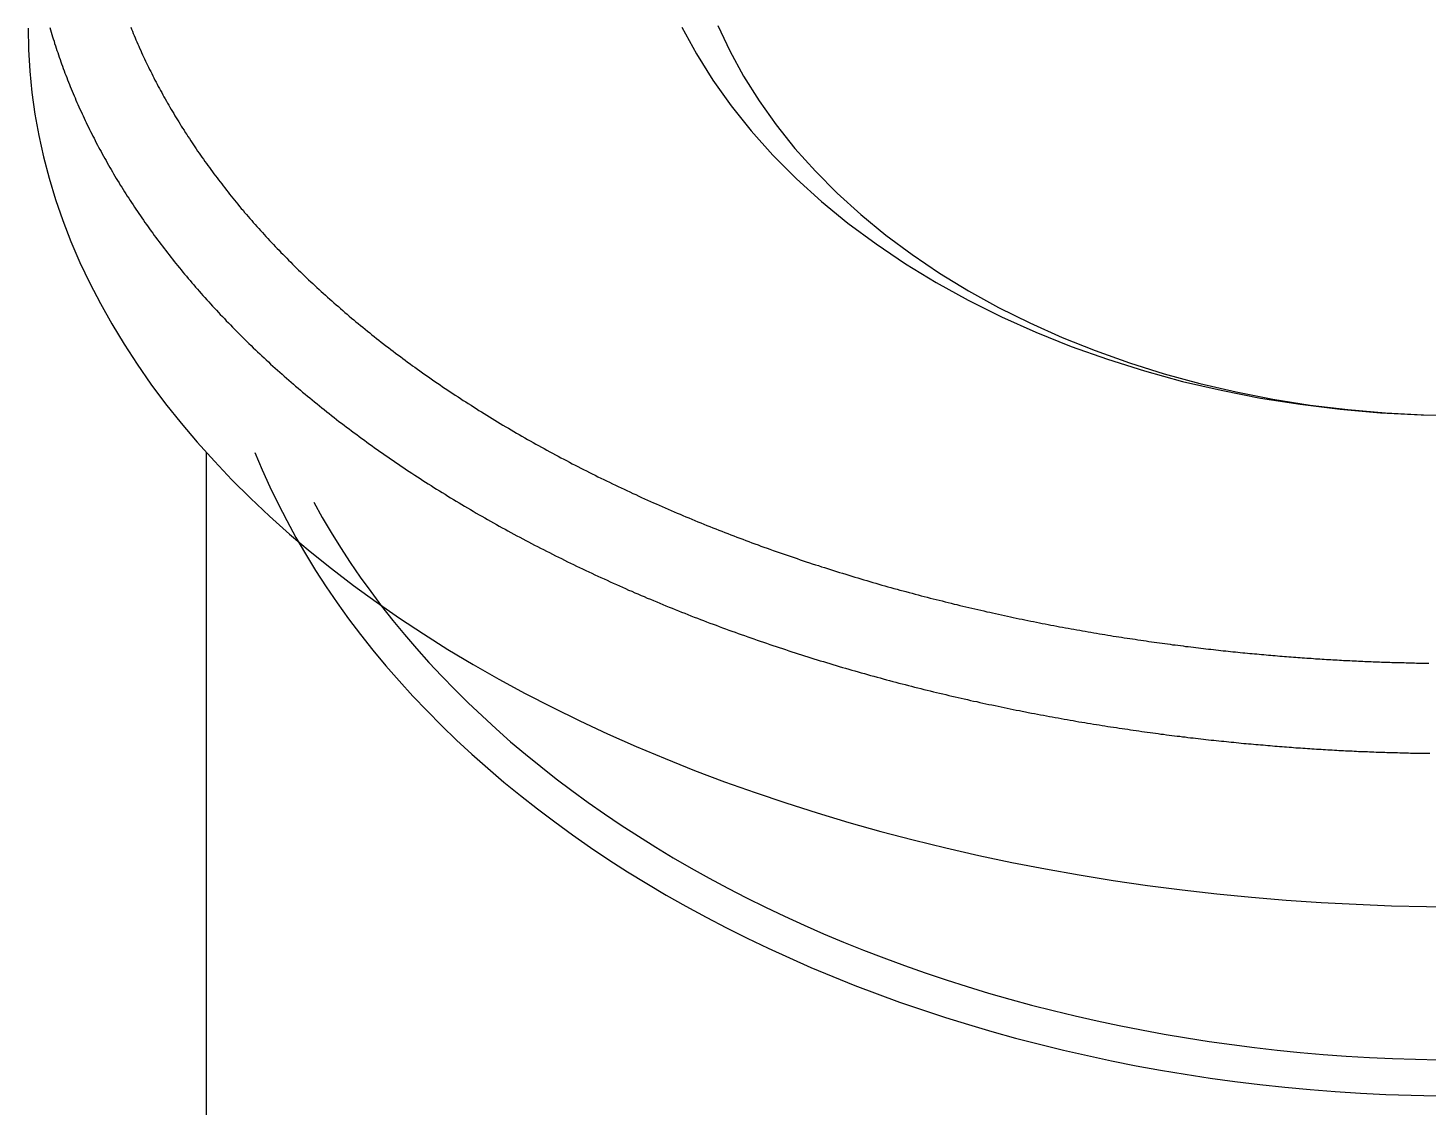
# Model space of a CAD drawing. Extents: x -9.8 to 79.6, y -19.1 to 54.9.
# Drawn here: x 55.15 to 66.13, y 36.34 to 44.81 of the extents above; entities that cross this region are included whole.
import ezdxf

# ---------------------------------------------------------------- set-up
doc = ezdxf.new("R2010")
doc.units = 0
doc.layers.get('0').update_dxf_attribs({"linetype": 'CONTINUOUS'})

msp = doc.modelspace()

# ---------------------------------------------------------------- linework, layer by layer
at = {"color": 7, "linetype": 'CONTINUOUS'}
msp.add_line((56.549, 31.141), (56.549, 41.482), dxfattribs=at)
at = {"color": 7}
for points in [[(55.955, 44.821, 0), (55.961, 44.804, 0), (55.968, 44.788, 0), (55.975, 44.771, 0), (55.982, 44.754, 0), (55.989, 44.737, 0), (55.996, 44.721, 0), (56.003, 44.704, 0), (56.011, 44.687, 0), (56.018, 44.671, 0), (56.025, 44.654, 0), (56.033, 44.638, 0), (56.04, 44.621, 0), (56.048, 44.604, 0), (56.056, 44.588, 0), (56.063, 44.571, 0), (56.071, 44.554, 0), (56.079, 44.538, 0), (56.087, 44.521, 0), (56.095, 44.505, 0), (56.103, 44.488, 0), (56.112, 44.471, 0), (56.12, 44.455, 0), (56.128, 44.438, 0), (56.137, 44.422, 0), (56.145, 44.405, 0), (56.154, 44.389, 0), (56.163, 44.372, 0), (56.171, 44.355, 0), (56.18, 44.339, 0), (56.189, 44.322, 0), (56.198, 44.306, 0), (56.207, 44.289, 0), (56.216, 44.273, 0), (56.225, 44.257, 0), (56.235, 44.24, 0), (56.244, 44.224, 0), (56.254, 44.207, 0), (56.263, 44.191, 0), (56.273, 44.174, 0), (56.282, 44.158, 0), (56.292, 44.142, 0), (56.302, 44.125, 0), (56.312, 44.109, 0), (56.322, 44.092, 0), (56.332, 44.076, 0), (56.342, 44.06, 0), (56.352, 44.043, 0), (56.362, 44.027, 0), (56.373, 44.011, 0), (56.383, 43.994, 0), (56.394, 43.978, 0), (56.404, 43.962, 0), (56.415, 43.945, 0), (56.426, 43.929, 0), (56.436, 43.913, 0), (56.447, 43.897, 0), (56.458, 43.88, 0), (56.469, 43.864, 0), (56.48, 43.848, 0), (56.492, 43.832, 0), (56.503, 43.815, 0), (56.514, 43.799, 0), (56.526, 43.783, 0), (56.537, 43.767, 0), (56.549, 43.751, 0), (56.56, 43.735, 0), (56.572, 43.718, 0), (56.584, 43.702, 0), (56.596, 43.686, 0), (56.608, 43.67, 0), (56.62, 43.654, 0), (56.632, 43.638, 0), (56.644, 43.622, 0), (56.656, 43.606, 0), (56.669, 43.59, 0), (56.681, 43.574, 0), (56.693, 43.558, 0), (56.706, 43.542, 0), (56.719, 43.526, 0), (56.731, 43.51, 0), (56.744, 43.494, 0), (56.757, 43.478, 0), (56.77, 43.462, 0), (56.783, 43.446, 0), (56.796, 43.43, 0), (56.809, 43.414, 0), (56.822, 43.398, 0), (56.836, 43.383, 0), (56.849, 43.367, 0), (56.863, 43.351, 0), (56.876, 43.335, 0), (56.89, 43.319, 0), (56.904, 43.304, 0), (56.917, 43.288, 0), (56.931, 43.272, 0), (56.945, 43.256, 0), (56.959, 43.241, 0), (56.974, 43.225, 0), (56.988, 43.209, 0), (57.002, 43.194, 0), (57.016, 43.178, 0), (57.031, 43.162, 0), (57.045, 43.147, 0), (57.06, 43.131, 0), (57.075, 43.115, 0), (57.089, 43.1, 0), (57.104, 43.084, 0), (57.119, 43.069, 0), (57.134, 43.053, 0), (57.149, 43.038, 0), (57.164, 43.022, 0), (57.179, 43.007, 0), (57.194, 42.991, 0), (57.21, 42.976, 0), (57.225, 42.961, 0), (57.241, 42.945, 0), (57.256, 42.93, 0), (57.272, 42.914, 0), (57.288, 42.899, 0), (57.303, 42.884, 0), (57.319, 42.868, 0), (57.335, 42.853, 0), (57.351, 42.838, 0), (57.367, 42.823, 0), (57.384, 42.808, 0), (57.4, 42.792, 0), (57.416, 42.777, 0), (57.433, 42.762, 0), (57.449, 42.747, 0), (57.466, 42.732, 0), (57.482, 42.717, 0), (57.499, 42.702, 0), (57.516, 42.687, 0), (57.532, 42.672, 0), (57.549, 42.657, 0), (57.566, 42.642, 0), (57.584, 42.627, 0), (57.601, 42.612, 0), (57.618, 42.597, 0), (57.635, 42.582, 0), (57.652, 42.568, 0), (57.67, 42.553, 0), (57.687, 42.538, 0), (57.705, 42.523, 0), (57.722, 42.509, 0), (57.74, 42.494, 0), (57.758, 42.479, 0), (57.776, 42.465, 0), (57.794, 42.45, 0), (57.812, 42.435, 0), (57.83, 42.421, 0), (57.848, 42.406, 0), (57.866, 42.392, 0), (57.884, 42.377, 0), (57.903, 42.363, 0), (57.921, 42.349, 0), (57.94, 42.334, 0), (57.958, 42.32, 0), (57.977, 42.306, 0), (57.995, 42.291, 0), (58.014, 42.277, 0), (58.033, 42.263, 0), (58.052, 42.249, 0), (58.071, 42.235, 0), (58.09, 42.221, 0), (58.109, 42.206, 0), (58.128, 42.192, 0), (58.147, 42.178, 0), (58.166, 42.164, 0), (58.185, 42.151, 0), (58.205, 42.137, 0), (58.224, 42.123, 0), (58.244, 42.109, 0), (58.263, 42.095, 0), (58.283, 42.081, 0), (58.302, 42.068, 0), (58.322, 42.054, 0), (58.342, 42.04, 0), (58.362, 42.027, 0), (58.382, 42.013, 0), (58.402, 41.999, 0), (58.422, 41.986, 0), (58.442, 41.972, 0), (58.462, 41.959, 0), (58.482, 41.946, 0), (58.502, 41.932, 0), (58.523, 41.919, 0), (58.543, 41.906, 0), (58.563, 41.892, 0), (58.584, 41.879, 0), (58.604, 41.866, 0), (58.625, 41.853, 0), (58.645, 41.84, 0), (58.666, 41.827, 0), (58.687, 41.813, 0), (58.708, 41.801, 0), (58.728, 41.788, 0), (58.749, 41.775, 0), (58.77, 41.762, 0), (58.791, 41.749, 0), (58.812, 41.736, 0), (58.833, 41.724, 0), (58.854, 41.711, 0), (58.876, 41.698, 0), (58.897, 41.685, 0), (58.918, 41.673, 0), (58.939, 41.66, 0), (58.961, 41.648, 0), (58.982, 41.635, 0), (59.004, 41.623, 0), (59.025, 41.611, 0), (59.047, 41.598, 0), (59.068, 41.586, 0), (59.09, 41.574, 0), (59.112, 41.562, 0), (59.133, 41.549, 0), (59.155, 41.537, 0), (59.177, 41.525, 0), (59.199, 41.513, 0), (59.221, 41.501, 0), (59.243, 41.489, 0), (59.265, 41.477, 0), (59.287, 41.465, 0), (59.309, 41.454, 0), (59.331, 41.442, 0), (59.353, 41.43, 0), (59.375, 41.419, 0), (59.397, 41.407, 0), (59.42, 41.395, 0), (59.442, 41.384, 0), (59.464, 41.372, 0), (59.486, 41.361, 0), (59.509, 41.349, 0), (59.531, 41.338, 0), (59.554, 41.327, 0), (59.576, 41.315, 0), (59.599, 41.304, 0), (59.621, 41.293, 0), (59.644, 41.282, 0), (59.667, 41.271, 0), (59.689, 41.26, 0), (59.712, 41.249, 0), (59.735, 41.238, 0), (59.758, 41.227, 0), (59.78, 41.216, 0), (59.803, 41.205, 0), (59.826, 41.194, 0), (59.849, 41.184, 0), (59.872, 41.173, 0), (59.895, 41.162, 0), (59.918, 41.152, 0), (59.941, 41.141, 0), (59.964, 41.131, 0), (59.987, 41.12, 0), (60.01, 41.11, 0), (60.033, 41.099, 0), (60.056, 41.089, 0), (60.079, 41.079, 0), (60.102, 41.069, 0), (60.125, 41.058, 0), (60.149, 41.048, 0), (60.172, 41.038, 0), (60.195, 41.028, 0), (60.218, 41.018, 0), (60.242, 41.008, 0), (60.265, 40.998, 0), (60.288, 40.989, 0), (60.312, 40.979, 0), (60.335, 40.969, 0), (60.358, 40.959, 0), (60.382, 40.95, 0), (60.405, 40.94, 0), (60.429, 40.93, 0), (60.452, 40.921, 0), (60.476, 40.911, 0), (60.499, 40.902, 0), (60.523, 40.893, 0), (60.546, 40.883, 0), (60.57, 40.874, 0), (60.593, 40.865, 0), (60.617, 40.856, 0), (60.64, 40.847, 0), (60.664, 40.837, 0), (60.687, 40.828, 0), (60.711, 40.819, 0), (60.735, 40.811, 0), (60.758, 40.802, 0), (60.782, 40.793, 0), (60.806, 40.784, 0), (60.829, 40.775, 0), (60.853, 40.767, 0), (60.877, 40.758, 0), (60.9, 40.749, 0), (60.924, 40.741, 0), (60.948, 40.732, 0), (60.971, 40.724, 0), (60.995, 40.715, 0), (61.019, 40.707, 0), (61.042, 40.699, 0), (61.066, 40.69, 0), (61.09, 40.682, 0), (61.114, 40.674, 0), (61.137, 40.666, 0), (61.161, 40.658, 0), (61.185, 40.65, 0), (61.209, 40.642, 0), (61.232, 40.634, 0), (61.256, 40.626, 0), (61.28, 40.618, 0), (61.303, 40.61, 0), (61.327, 40.602, 0), (61.351, 40.595, 0), (61.375, 40.587, 0), (61.398, 40.58, 0), (61.422, 40.572, 0), (61.446, 40.564, 0), (61.47, 40.557, 0), (61.493, 40.549, 0), (61.517, 40.542, 0), (61.541, 40.535, 0), (61.565, 40.527, 0), (61.589, 40.52, 0), (61.612, 40.513, 0), (61.636, 40.506, 0), (61.66, 40.499, 0), (61.683, 40.492, 0), (61.707, 40.484, 0), (61.731, 40.478, 0), (61.755, 40.471, 0), (61.778, 40.464, 0), (61.802, 40.457, 0), (61.825, 40.45, 0), (61.849, 40.443, 0), (61.873, 40.437, 0), (61.897, 40.43, 0), (61.92, 40.423, 0), (61.944, 40.417, 0), (61.968, 40.41, 0), (61.991, 40.404, 0), (62.015, 40.397, 0), (62.038, 40.391, 0), (62.062, 40.385, 0), (62.086, 40.378, 0), (62.109, 40.372, 0), (62.133, 40.366, 0), (62.157, 40.359, 0), (62.18, 40.353, 0), (62.204, 40.347, 0), (62.227, 40.341, 0), (62.251, 40.335, 0), (62.274, 40.329, 0), (62.298, 40.323, 0), (62.321, 40.318, 0), (62.345, 40.312, 0), (62.368, 40.306, 0), (62.392, 40.3, 0), (62.415, 40.294, 0), (62.438, 40.289, 0), (62.462, 40.283, 0), (62.485, 40.278, 0), (62.509, 40.272, 0), (62.532, 40.266, 0), (62.555, 40.261, 0), (62.579, 40.256, 0), (62.602, 40.25, 0), (62.625, 40.245, 0), (62.648, 40.24, 0), (62.672, 40.234, 0), (62.695, 40.229, 0), (62.718, 40.224, 0), (62.741, 40.219, 0), (62.764, 40.214, 0), (62.788, 40.209, 0), (62.811, 40.204, 0), (62.834, 40.199, 0), (62.857, 40.194, 0), (62.88, 40.189, 0), (62.903, 40.184, 0), (62.926, 40.179, 0), (62.949, 40.175, 0), (62.971, 40.17, 0), (62.994, 40.165, 0), (63.017, 40.16, 0), (63.04, 40.156, 0), (63.063, 40.151, 0), (63.086, 40.147, 0), (63.108, 40.142, 0), (63.131, 40.138, 0), (63.154, 40.134, 0), (63.176, 40.129, 0), (63.199, 40.125, 0), (63.221, 40.121, 0), (63.244, 40.116, 0), (63.266, 40.112, 0), (63.289, 40.108, 0), (63.311, 40.104, 0), (63.334, 40.1, 0), (63.356, 40.096, 0), (63.378, 40.092, 0), (63.401, 40.088, 0), (63.423, 40.084, 0), (63.445, 40.08, 0), (63.467, 40.076, 0), (63.489, 40.072, 0), (63.511, 40.069, 0), (63.533, 40.065, 0), (63.556, 40.061, 0), (63.577, 40.058, 0), (63.599, 40.054, 0), (63.621, 40.05, 0), (63.643, 40.047, 0), (63.665, 40.043, 0), (63.687, 40.04, 0), (63.708, 40.036, 0), (63.73, 40.033, 0), (63.751, 40.03, 0), (63.773, 40.026, 0), (63.794, 40.023, 0), (63.816, 40.02, 0), (63.837, 40.017, 0), (63.858, 40.014, 0), (63.88, 40.01, 0), (63.901, 40.007, 0), (63.922, 40.004, 0), (63.943, 40.001, 0), (63.964, 39.998, 0), (63.985, 39.995, 0), (64.006, 39.992, 0), (64.027, 39.989, 0), (64.048, 39.987, 0), (64.069, 39.984, 0), (64.089, 39.981, 0), (64.11, 39.978, 0), (64.13, 39.975, 0), (64.151, 39.973, 0), (64.171, 39.97, 0), (64.192, 39.968, 0), (64.212, 39.965, 0), (64.232, 39.962, 0), (64.253, 39.96, 0), (64.273, 39.957, 0), (64.293, 39.955, 0), (64.313, 39.953, 0), (64.333, 39.95, 0), (64.353, 39.948, 0), (64.372, 39.946, 0), (64.392, 39.943, 0), (64.412, 39.941, 0), (64.431, 39.939, 0), (64.451, 39.937, 0), (64.47, 39.934, 0), (64.49, 39.932, 0), (64.509, 39.93, 0), (64.528, 39.928, 0), (64.547, 39.926, 0), (64.566, 39.924, 0), (64.585, 39.922, 0), (64.604, 39.92, 0), (64.623, 39.918, 0), (64.642, 39.916, 0), (64.661, 39.914, 0), (64.68, 39.912, 0), (64.698, 39.91, 0), (64.717, 39.909, 0), (64.736, 39.907, 0), (64.754, 39.905, 0), (64.773, 39.903, 0), (64.791, 39.902, 0), (64.809, 39.9, 0), (64.828, 39.898, 0), (64.846, 39.897, 0), (64.864, 39.895, 0), (64.882, 39.894, 0), (64.9, 39.892, 0), (64.918, 39.891, 0), (64.936, 39.889, 0), (64.954, 39.888, 0), (64.972, 39.886, 0), (64.99, 39.885, 0), (65.008, 39.883, 0), (65.025, 39.882, 0), (65.043, 39.88, 0), (65.061, 39.879, 0), (65.078, 39.878, 0), (65.096, 39.876, 0), (65.113, 39.875, 0), (65.131, 39.874, 0), (65.148, 39.873, 0), (65.166, 39.871, 0), (65.183, 39.87, 0), (65.2, 39.869, 0), (65.218, 39.868, 0), (65.235, 39.867, 0), (65.252, 39.865, 0), (65.269, 39.864, 0), (65.286, 39.863, 0), (65.303, 39.862, 0), (65.32, 39.861, 0), (65.337, 39.86, 0), (65.354, 39.859, 0), (65.371, 39.858, 0), (65.388, 39.857, 0), (65.405, 39.856, 0), (65.422, 39.855, 0), (65.439, 39.854, 0), (65.455, 39.853, 0), (65.472, 39.852, 0), (65.489, 39.851, 0), (65.505, 39.85, 0), (65.522, 39.85, 0), (65.539, 39.849, 0), (65.555, 39.848, 0), (65.572, 39.847, 0), (65.588, 39.846, 0), (65.605, 39.846, 0), (65.622, 39.845, 0), (65.638, 39.844, 0), (65.654, 39.843, 0), (65.671, 39.843, 0), (65.687, 39.842, 0), (65.704, 39.841, 0), (65.72, 39.841, 0), (65.737, 39.84, 0), (65.753, 39.84, 0), (65.769, 39.839, 0), (65.785, 39.838, 0), (65.802, 39.838, 0), (65.818, 39.837, 0), (65.834, 39.837, 0), (65.85, 39.836, 0), (65.867, 39.836, 0), (65.883, 39.835, 0), (65.899, 39.835, 0), (65.915, 39.834, 0), (65.931, 39.834, 0), (65.948, 39.834, 0), (65.964, 39.833, 0), (65.98, 39.833, 0), (65.996, 39.832, 0), (66.012, 39.832, 0), (66.028, 39.832, 0), (66.045, 39.831, 0), (66.061, 39.831, 0), (66.077, 39.831, 0), (66.093, 39.831, 0), (66.109, 39.83, 0), (66.125, 39.83, 0), (66.141, 39.83, 0)], [(55.32, 44.816, 0), (55.326, 44.798, 0), (55.331, 44.78, 0), (55.336, 44.763, 0), (55.342, 44.745, 0), (55.347, 44.727, 0), (55.353, 44.709, 0), (55.358, 44.691, 0), (55.364, 44.673, 0), (55.37, 44.656, 0), (55.376, 44.638, 0), (55.382, 44.62, 0), (55.388, 44.602, 0), (55.394, 44.584, 0), (55.4, 44.566, 0), (55.407, 44.549, 0), (55.413, 44.531, 0), (55.419, 44.513, 0), (55.426, 44.495, 0), (55.432, 44.477, 0), (55.439, 44.46, 0), (55.446, 44.442, 0), (55.453, 44.424, 0), (55.459, 44.407, 0), (55.467, 44.389, 0), (55.474, 44.371, 0), (55.481, 44.353, 0), (55.488, 44.336, 0), (55.495, 44.318, 0), (55.503, 44.3, 0), (55.51, 44.282, 0), (55.518, 44.265, 0), (55.525, 44.247, 0), (55.533, 44.229, 0), (55.541, 44.212, 0), (55.549, 44.194, 0), (55.556, 44.176, 0), (55.565, 44.159, 0), (55.573, 44.141, 0), (55.581, 44.123, 0), (55.589, 44.106, 0), (55.597, 44.088, 0), (55.606, 44.071, 0), (55.614, 44.053, 0), (55.623, 44.035, 0), (55.632, 44.018, 0), (55.64, 44, 0), (55.649, 43.983, 0), (55.658, 43.965, 0), (55.667, 43.948, 0), (55.676, 43.93, 0), (55.685, 43.913, 0), (55.694, 43.895, 0), (55.703, 43.877, 0), (55.713, 43.86, 0), (55.722, 43.843, 0), (55.732, 43.825, 0), (55.741, 43.807, 0), (55.751, 43.79, 0), (55.761, 43.773, 0), (55.771, 43.755, 0), (55.781, 43.738, 0), (55.791, 43.72, 0), (55.801, 43.703, 0), (55.811, 43.685, 0), (55.821, 43.668, 0), (55.831, 43.651, 0), (55.842, 43.633, 0), (55.852, 43.616, 0), (55.863, 43.599, 0), (55.873, 43.581, 0), (55.884, 43.564, 0), (55.895, 43.547, 0), (55.906, 43.529, 0), (55.917, 43.512, 0), (55.928, 43.495, 0), (55.939, 43.477, 0), (55.95, 43.46, 0), (55.961, 43.443, 0), (55.973, 43.426, 0), (55.984, 43.408, 0), (55.996, 43.391, 0), (56.007, 43.374, 0), (56.019, 43.357, 0), (56.031, 43.34, 0), (56.042, 43.323, 0), (56.054, 43.306, 0), (56.066, 43.288, 0), (56.078, 43.271, 0), (56.091, 43.254, 0), (56.103, 43.237, 0), (56.115, 43.22, 0), (56.128, 43.203, 0), (56.14, 43.186, 0), (56.153, 43.169, 0), (56.165, 43.152, 0), (56.178, 43.135, 0), (56.191, 43.118, 0), (56.204, 43.101, 0), (56.217, 43.084, 0), (56.23, 43.067, 0), (56.243, 43.05, 0), (56.256, 43.033, 0), (56.269, 43.016, 0), (56.283, 42.999, 0), (56.296, 42.982, 0), (56.309, 42.965, 0), (56.323, 42.949, 0), (56.337, 42.932, 0), (56.351, 42.915, 0), (56.364, 42.898, 0), (56.378, 42.882, 0), (56.392, 42.865, 0), (56.406, 42.848, 0), (56.421, 42.831, 0), (56.435, 42.815, 0), (56.449, 42.798, 0), (56.464, 42.781, 0), (56.478, 42.764, 0), (56.493, 42.748, 0), (56.507, 42.731, 0), (56.522, 42.715, 0), (56.537, 42.698, 0), (56.552, 42.681, 0), (56.567, 42.665, 0), (56.582, 42.648, 0), (56.597, 42.632, 0), (56.612, 42.615, 0), (56.628, 42.599, 0), (56.643, 42.582, 0), (56.658, 42.566, 0), (56.674, 42.549, 0), (56.69, 42.533, 0), (56.705, 42.517, 0), (56.721, 42.5, 0), (56.737, 42.484, 0), (56.753, 42.467, 0), (56.769, 42.451, 0), (56.785, 42.435, 0), (56.801, 42.419, 0), (56.818, 42.402, 0), (56.834, 42.386, 0), (56.85, 42.37, 0), (56.867, 42.354, 0), (56.883, 42.337, 0), (56.9, 42.321, 0), (56.917, 42.305, 0), (56.934, 42.289, 0), (56.951, 42.273, 0), (56.968, 42.257, 0), (56.985, 42.241, 0), (57.002, 42.225, 0), (57.019, 42.209, 0), (57.036, 42.193, 0), (57.053, 42.177, 0), (57.071, 42.161, 0), (57.089, 42.145, 0), (57.106, 42.13, 0), (57.124, 42.114, 0), (57.142, 42.098, 0), (57.159, 42.082, 0), (57.177, 42.066, 0), (57.195, 42.051, 0), (57.213, 42.035, 0), (57.231, 42.019, 0), (57.249, 42.004, 0), (57.268, 41.988, 0), (57.286, 41.973, 0), (57.304, 41.957, 0), (57.323, 41.941, 0), (57.342, 41.926, 0), (57.36, 41.911, 0), (57.379, 41.895, 0), (57.398, 41.88, 0), (57.417, 41.864, 0), (57.435, 41.849, 0), (57.455, 41.834, 0), (57.474, 41.819, 0), (57.493, 41.803, 0), (57.512, 41.788, 0), (57.531, 41.773, 0), (57.55, 41.758, 0), (57.57, 41.743, 0), (57.589, 41.727, 0), (57.609, 41.712, 0), (57.629, 41.697, 0), (57.648, 41.682, 0), (57.668, 41.668, 0), (57.688, 41.653, 0), (57.708, 41.638, 0), (57.728, 41.623, 0), (57.748, 41.608, 0), (57.768, 41.593, 0), (57.788, 41.579, 0), (57.808, 41.564, 0), (57.828, 41.549, 0), (57.849, 41.535, 0), (57.869, 41.52, 0), (57.89, 41.506, 0), (57.91, 41.491, 0), (57.931, 41.477, 0), (57.952, 41.462, 0), (57.972, 41.448, 0), (57.993, 41.433, 0), (58.014, 41.419, 0), (58.035, 41.405, 0), (58.056, 41.391, 0), (58.077, 41.376, 0), (58.098, 41.362, 0), (58.119, 41.348, 0), (58.14, 41.334, 0), (58.161, 41.32, 0), (58.183, 41.306, 0), (58.204, 41.292, 0), (58.225, 41.278, 0), (58.247, 41.264, 0), (58.268, 41.25, 0), (58.29, 41.237, 0), (58.312, 41.223, 0), (58.333, 41.209, 0), (58.355, 41.195, 0), (58.377, 41.182, 0), (58.399, 41.168, 0), (58.421, 41.155, 0), (58.443, 41.141, 0), (58.465, 41.128, 0), (58.487, 41.114, 0), (58.509, 41.101, 0), (58.531, 41.088, 0), (58.553, 41.074, 0), (58.575, 41.061, 0), (58.598, 41.048, 0), (58.62, 41.035, 0), (58.643, 41.022, 0), (58.665, 41.008, 0), (58.688, 40.995, 0), (58.71, 40.983, 0), (58.733, 40.97, 0), (58.755, 40.957, 0), (58.778, 40.944, 0), (58.801, 40.931, 0), (58.824, 40.918, 0), (58.846, 40.906, 0), (58.869, 40.893, 0), (58.892, 40.88, 0), (58.915, 40.868, 0), (58.938, 40.855, 0), (58.961, 40.843, 0), (58.984, 40.83, 0), (59.007, 40.818, 0), (59.031, 40.806, 0), (59.054, 40.793, 0), (59.077, 40.781, 0), (59.1, 40.769, 0), (59.123, 40.757, 0), (59.147, 40.745, 0), (59.17, 40.733, 0), (59.194, 40.721, 0), (59.217, 40.709, 0), (59.241, 40.697, 0), (59.264, 40.685, 0), (59.288, 40.673, 0), (59.311, 40.661, 0), (59.335, 40.65, 0), (59.359, 40.638, 0), (59.382, 40.626, 0), (59.406, 40.615, 0), (59.43, 40.603, 0), (59.454, 40.592, 0), (59.477, 40.58, 0), (59.501, 40.569, 0), (59.525, 40.558, 0), (59.549, 40.546, 0), (59.573, 40.535, 0), (59.597, 40.524, 0), (59.621, 40.513, 0), (59.645, 40.502, 0), (59.669, 40.491, 0), (59.693, 40.48, 0), (59.717, 40.469, 0), (59.741, 40.458, 0), (59.766, 40.447, 0), (59.79, 40.436, 0), (59.814, 40.425, 0), (59.838, 40.415, 0), (59.862, 40.404, 0), (59.887, 40.394, 0), (59.911, 40.383, 0), (59.935, 40.373, 0), (59.96, 40.362, 0), (59.984, 40.352, 0), (60.008, 40.341, 0), (60.033, 40.331, 0), (60.057, 40.321, 0), (60.082, 40.311, 0), (60.106, 40.3, 0), (60.13, 40.29, 0), (60.155, 40.28, 0), (60.179, 40.27, 0), (60.204, 40.261, 0), (60.228, 40.251, 0), (60.253, 40.241, 0), (60.278, 40.231, 0), (60.302, 40.221, 0), (60.327, 40.212, 0), (60.351, 40.202, 0), (60.376, 40.192, 0), (60.401, 40.183, 0), (60.425, 40.173, 0), (60.45, 40.164, 0), (60.474, 40.154, 0), (60.499, 40.145, 0), (60.524, 40.136, 0), (60.549, 40.127, 0), (60.573, 40.117, 0), (60.598, 40.108, 0), (60.623, 40.099, 0), (60.647, 40.09, 0), (60.672, 40.081, 0), (60.697, 40.072, 0), (60.722, 40.063, 0), (60.746, 40.054, 0), (60.771, 40.046, 0), (60.796, 40.037, 0), (60.821, 40.028, 0), (60.845, 40.02, 0), (60.87, 40.011, 0), (60.895, 40.002, 0), (60.92, 39.994, 0), (60.944, 39.986, 0), (60.969, 39.977, 0), (60.994, 39.969, 0), (61.019, 39.961, 0), (61.044, 39.952, 0), (61.069, 39.944, 0), (61.093, 39.936, 0), (61.118, 39.928, 0), (61.143, 39.92, 0), (61.168, 39.912, 0), (61.192, 39.904, 0), (61.217, 39.896, 0), (61.242, 39.888, 0), (61.267, 39.88, 0), (61.292, 39.872, 0), (61.316, 39.865, 0), (61.341, 39.857, 0), (61.366, 39.849, 0), (61.391, 39.842, 0), (61.415, 39.834, 0), (61.44, 39.827, 0), (61.465, 39.819, 0), (61.49, 39.812, 0), (61.514, 39.805, 0), (61.539, 39.797, 0), (61.564, 39.79, 0), (61.589, 39.783, 0), (61.613, 39.776, 0), (61.638, 39.769, 0), (61.663, 39.762, 0), (61.687, 39.755, 0), (61.712, 39.748, 0), (61.737, 39.741, 0), (61.761, 39.734, 0), (61.786, 39.727, 0), (61.811, 39.721, 0), (61.835, 39.714, 0), (61.86, 39.707, 0), (61.885, 39.7, 0), (61.909, 39.694, 0), (61.934, 39.687, 0), (61.958, 39.681, 0), (61.983, 39.674, 0), (62.008, 39.668, 0), (62.032, 39.662, 0), (62.057, 39.655, 0), (62.081, 39.649, 0), (62.106, 39.643, 0), (62.13, 39.637, 0), (62.155, 39.63, 0), (62.179, 39.624, 0), (62.204, 39.618, 0), (62.228, 39.612, 0), (62.253, 39.606, 0), (62.277, 39.6, 0), (62.301, 39.595, 0), (62.326, 39.589, 0), (62.35, 39.583, 0), (62.374, 39.577, 0), (62.399, 39.572, 0), (62.423, 39.566, 0), (62.447, 39.56, 0), (62.471, 39.555, 0), (62.496, 39.549, 0), (62.52, 39.544, 0), (62.544, 39.538, 0), (62.568, 39.533, 0), (62.593, 39.528, 0), (62.617, 39.522, 0), (62.641, 39.517, 0), (62.665, 39.512, 0), (62.689, 39.507, 0), (62.713, 39.502, 0), (62.737, 39.497, 0), (62.761, 39.492, 0), (62.785, 39.487, 0), (62.809, 39.482, 0), (62.832, 39.477, 0), (62.856, 39.472, 0), (62.88, 39.467, 0), (62.904, 39.462, 0), (62.928, 39.458, 0), (62.951, 39.453, 0), (62.975, 39.448, 0), (62.998, 39.444, 0), (63.022, 39.439, 0), (63.046, 39.434, 0), (63.069, 39.43, 0), (63.093, 39.425, 0), (63.116, 39.421, 0), (63.14, 39.417, 0), (63.163, 39.412, 0), (63.186, 39.408, 0), (63.21, 39.404, 0), (63.233, 39.4, 0), (63.256, 39.395, 0), (63.279, 39.391, 0), (63.303, 39.387, 0), (63.326, 39.383, 0), (63.349, 39.379, 0), (63.372, 39.375, 0), (63.395, 39.371, 0), (63.418, 39.367, 0), (63.441, 39.364, 0), (63.463, 39.36, 0), (63.486, 39.356, 0), (63.509, 39.352, 0), (63.532, 39.349, 0), (63.554, 39.345, 0), (63.577, 39.341, 0), (63.599, 39.338, 0), (63.622, 39.334, 0), (63.644, 39.331, 0), (63.667, 39.327, 0), (63.689, 39.324, 0), (63.712, 39.321, 0), (63.734, 39.317, 0), (63.756, 39.314, 0), (63.778, 39.311, 0), (63.8, 39.307, 0), (63.822, 39.304, 0), (63.844, 39.301, 0), (63.866, 39.298, 0), (63.888, 39.295, 0), (63.91, 39.292, 0), (63.931, 39.289, 0), (63.953, 39.286, 0), (63.975, 39.283, 0), (63.996, 39.28, 0), (64.018, 39.277, 0), (64.039, 39.274, 0), (64.06, 39.272, 0), (64.082, 39.269, 0), (64.103, 39.266, 0), (64.124, 39.263, 0), (64.145, 39.261, 0), (64.166, 39.258, 0), (64.187, 39.256, 0), (64.208, 39.253, 0), (64.229, 39.251, 0), (64.249, 39.248, 0), (64.27, 39.245, 0), (64.291, 39.243, 0), (64.311, 39.241, 0), (64.332, 39.238, 0), (64.352, 39.236, 0), (64.372, 39.234, 0), (64.392, 39.231, 0), (64.413, 39.229, 0), (64.433, 39.227, 0), (64.453, 39.225, 0), (64.473, 39.223, 0), (64.493, 39.221, 0), (64.513, 39.219, 0), (64.532, 39.217, 0), (64.552, 39.215, 0), (64.572, 39.212, 0), (64.591, 39.211, 0), (64.611, 39.209, 0), (64.63, 39.207, 0), (64.65, 39.205, 0), (64.669, 39.203, 0), (64.688, 39.201, 0), (64.707, 39.199, 0), (64.727, 39.198, 0), (64.746, 39.196, 0), (64.765, 39.194, 0), (64.784, 39.192, 0), (64.802, 39.191, 0), (64.821, 39.189, 0), (64.84, 39.188, 0), (64.859, 39.186, 0), (64.878, 39.184, 0), (64.896, 39.183, 0), (64.915, 39.181, 0), (64.933, 39.18, 0), (64.952, 39.178, 0), (64.97, 39.177, 0), (64.989, 39.175, 0), (65.007, 39.174, 0), (65.025, 39.173, 0), (65.044, 39.171, 0), (65.062, 39.17, 0), (65.08, 39.169, 0), (65.098, 39.167, 0), (65.116, 39.166, 0), (65.134, 39.165, 0), (65.152, 39.163, 0), (65.17, 39.162, 0), (65.188, 39.161, 0), (65.206, 39.16, 0), (65.224, 39.159, 0), (65.242, 39.157, 0), (65.259, 39.156, 0), (65.277, 39.155, 0), (65.295, 39.154, 0), (65.312, 39.153, 0), (65.33, 39.152, 0), (65.347, 39.151, 0), (65.365, 39.15, 0), (65.383, 39.149, 0), (65.4, 39.148, 0), (65.418, 39.147, 0), (65.435, 39.146, 0), (65.452, 39.145, 0), (65.47, 39.144, 0), (65.487, 39.143, 0), (65.504, 39.142, 0), (65.522, 39.142, 0), (65.539, 39.141, 0), (65.556, 39.14, 0), (65.573, 39.139, 0), (65.59, 39.138, 0), (65.608, 39.138, 0), (65.625, 39.137, 0), (65.642, 39.136, 0), (65.659, 39.136, 0), (65.676, 39.135, 0), (65.693, 39.134, 0), (65.71, 39.134, 0), (65.727, 39.133, 0), (65.744, 39.132, 0), (65.761, 39.132, 0), (65.778, 39.131, 0), (65.795, 39.131, 0), (65.812, 39.13, 0), (65.829, 39.13, 0), (65.845, 39.129, 0), (65.862, 39.129, 0), (65.879, 39.128, 0), (65.896, 39.128, 0), (65.913, 39.127, 0), (65.93, 39.127, 0), (65.946, 39.126, 0), (65.963, 39.126, 0), (65.98, 39.126, 0), (65.997, 39.125, 0), (66.014, 39.125, 0), (66.03, 39.124, 0), (66.047, 39.124, 0), (66.064, 39.124, 0), (66.081, 39.124, 0), (66.097, 39.123, 0), (66.114, 39.123, 0), (66.131, 39.123, 0), (66.148, 39.123, 0)]]:
    msp.add_polyline3d(points, dxfattribs=at)
at = {"color": 7, "linetype": 'CONTINUOUS'}
for points in [[(60.279, 44.82, 0), (60.394, 44.61, 0), (60.523, 44.404, 0), (60.666, 44.202, 0), (60.824, 44.006, 0), (60.994, 43.815, 0), (61.178, 43.631, 0), (61.374, 43.453, 0), (61.583, 43.282, 0), (61.803, 43.119, 0), (62.034, 42.963, 0), (62.275, 42.816, 0), (62.527, 42.677, 0), (62.788, 42.547, 0), (63.057, 42.427, 0), (63.335, 42.315, 0), (63.62, 42.214, 0), (63.911, 42.123, 0), (64.209, 42.041, 0), (64.512, 41.971, 0), (64.82, 41.91, 0), (65.131, 41.861, 0), (65.445, 41.822, 0), (65.762, 41.795, 0), (66.08, 41.778, 0), (66.399, 41.773, 0)], [(60.562, 44.834, 0), (60.656, 44.633, 0), (60.763, 44.435, 0), (60.885, 44.242, 0), (61.019, 44.053, 0), (61.167, 43.868, 0), (61.327, 43.69, 0), (61.499, 43.517, 0), (61.684, 43.35, 0), (61.879, 43.189, 0), (62.086, 43.036, 0), (62.302, 42.89, 0), (62.529, 42.752, 0), (62.765, 42.621, 0), (63.01, 42.5, 0), (63.263, 42.386, 0), (63.523, 42.282, 0), (63.791, 42.187, 0), (64.065, 42.101, 0), (64.344, 42.025, 0), (64.628, 41.958, 0), (64.917, 41.902, 0), (65.209, 41.855, 0), (65.504, 41.819, 0), (65.801, 41.793, 0), (66.1, 41.778, 0), (66.399, 41.773, 0)], [(55.149, 44.813, 0), (55.152, 44.644, 0), (55.163, 44.475, 0), (55.179, 44.306, 0), (55.203, 44.137, 0), (55.234, 43.969, 0), (55.271, 43.802, 0), (55.315, 43.635, 0), (55.365, 43.468, 0), (55.422, 43.303, 0), (55.486, 43.138, 0), (55.556, 42.974, 0), (55.633, 42.812, 0), (55.717, 42.651, 0), (55.807, 42.491, 0), (55.903, 42.332, 0), (56.005, 42.175, 0), (56.114, 42.019, 0), (56.229, 41.865, 0), (56.35, 41.714, 0), (56.477, 41.563, 0), (56.611, 41.415, 0), (56.749, 41.269, 0), (56.894, 41.125, 0), (57.045, 40.983, 0), (57.201, 40.843, 0), (57.363, 40.706, 0), (57.53, 40.572, 0), (57.703, 40.44, 0), (57.88, 40.31, 0), (58.063, 40.183, 0), (58.251, 40.059, 0), (58.444, 39.938, 0), (58.642, 39.82, 0), (58.844, 39.705, 0), (59.051, 39.593, 0), (59.262, 39.484, 0), (59.478, 39.378, 0), (59.697, 39.276, 0), (59.921, 39.176, 0), (60.149, 39.081, 0), (60.38, 38.989, 0), (60.615, 38.9, 0), (60.854, 38.815, 0), (61.096, 38.733, 0), (61.341, 38.655, 0), (61.589, 38.581, 0), (61.84, 38.51, 0), (62.094, 38.444, 0), (62.35, 38.381, 0), (62.609, 38.322, 0), (62.87, 38.267, 0), (63.133, 38.216, 0), (63.398, 38.169, 0), (63.665, 38.126, 0), (63.934, 38.086, 0), (64.204, 38.051, 0), (64.476, 38.02, 0), (64.748, 37.993, 0), (65.022, 37.971, 0), (65.296, 37.952, 0), (65.571, 37.938, 0), (65.847, 37.927, 0), (66.123, 37.921, 0), (66.399, 37.919, 0)], [(56.929, 41.482, 0), (56.986, 41.347, 0), (57.047, 41.213, 0), (57.111, 41.08, 0), (57.179, 40.948, 0), (57.251, 40.817, 0), (57.326, 40.687, 0), (57.406, 40.558, 0), (57.489, 40.43, 0), (57.575, 40.304, 0), (57.665, 40.178, 0), (57.759, 40.054, 0), (57.856, 39.932, 0), (57.957, 39.81, 0), (58.061, 39.691, 0), (58.169, 39.572, 0), (58.28, 39.456, 0), (58.394, 39.341, 0), (58.511, 39.227, 0), (58.632, 39.115, 0), (58.756, 39.005, 0), (58.883, 38.897, 0), (59.013, 38.791, 0), (59.146, 38.687, 0), (59.282, 38.584, 0), (59.421, 38.483, 0), (59.563, 38.385, 0), (59.707, 38.288, 0), (59.854, 38.194, 0), (60.004, 38.101, 0), (60.157, 38.011, 0), (60.312, 37.923, 0), (60.469, 37.837, 0), (60.629, 37.754, 0), (60.792, 37.673, 0), (60.956, 37.594, 0), (61.123, 37.517, 0), (61.292, 37.443, 0), (61.463, 37.371, 0), (61.636, 37.302, 0), (61.811, 37.236, 0), (61.988, 37.171, 0), (62.167, 37.11, 0), (62.347, 37.05, 0), (62.529, 36.994, 0), (62.713, 36.94, 0), (62.898, 36.889, 0), (63.085, 36.84, 0), (63.273, 36.794, 0), (63.462, 36.751, 0), (63.652, 36.71, 0), (63.844, 36.672, 0), (64.036, 36.637, 0), (64.23, 36.605, 0), (64.424, 36.575, 0), (64.619, 36.549, 0), (64.815, 36.525, 0), (65.012, 36.503, 0), (65.209, 36.485, 0), (65.406, 36.469, 0), (65.605, 36.457, 0), (65.803, 36.447, 0), (66.001, 36.44, 0), (66.2, 36.435, 0)], [(57.391, 41.092, 0), (57.458, 40.973, 0), (57.528, 40.855, 0), (57.601, 40.737, 0), (57.677, 40.62, 0), (57.756, 40.505, 0), (57.839, 40.391, 0), (57.924, 40.277, 0), (58.012, 40.165, 0), (58.103, 40.054, 0), (58.198, 39.944, 0), (58.295, 39.836, 0), (58.395, 39.729, 0), (58.498, 39.623, 0), (58.603, 39.519, 0), (58.712, 39.416, 0), (58.823, 39.314, 0), (58.936, 39.214, 0), (59.053, 39.116, 0), (59.172, 39.019, 0), (59.293, 38.923, 0), (59.417, 38.83, 0), (59.544, 38.738, 0), (59.673, 38.648, 0), (59.804, 38.559, 0), (59.938, 38.472, 0), (60.074, 38.387, 0), (60.212, 38.304, 0), (60.352, 38.222, 0), (60.495, 38.143, 0), (60.64, 38.065, 0), (60.786, 37.99, 0), (60.935, 37.916, 0), (61.085, 37.844, 0), (61.238, 37.775, 0), (61.392, 37.707, 0), (61.548, 37.642, 0), (61.706, 37.578, 0), (61.865, 37.517, 0), (62.026, 37.458, 0), (62.189, 37.4, 0), (62.353, 37.346, 0), (62.519, 37.293, 0), (62.685, 37.242, 0), (62.854, 37.194, 0), (63.023, 37.148, 0), (63.194, 37.104, 0), (63.365, 37.063, 0), (63.538, 37.023, 0), (63.712, 36.987, 0), (63.887, 36.952, 0), (64.063, 36.92, 0), (64.239, 36.89, 0), (64.416, 36.862, 0), (64.594, 36.837, 0), (64.773, 36.814, 0), (64.952, 36.794, 0), (65.132, 36.776, 0), (65.312, 36.76, 0), (65.493, 36.747, 0), (65.674, 36.736, 0), (65.855, 36.728, 0), (66.036, 36.722, 0), (66.217, 36.718, 0)]]:
    msp.add_polyline3d(points, dxfattribs=at)

doc.saveas('drawing.dxf')
